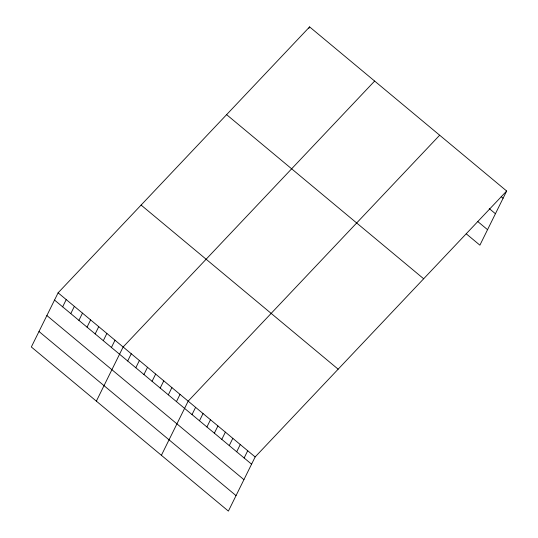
<?xml version="1.0" encoding="UTF-8"?>
<svg xmlns="http://www.w3.org/2000/svg" width="538" height="538" viewBox="0 0 538 538"><rect width="100%" height="100%" fill="white"/><g stroke="black" fill="none" stroke-linecap="round" stroke-linejoin="round"><path stroke-width="0.81" d="M58.104 292.827L31.338 346.983L228.388 511.1L255.153 456.944L506.661 191.017L309.612 26.9L58.104 292.827L255.153 456.944M62.657 306.828L66.228 299.599M70.787 313.6L74.358 306.364M78.911 320.372L82.489 313.136M87.042 327.138L90.613 319.908M95.172 333.91L98.743 326.674M103.296 340.682L106.874 333.446M111.427 347.447L115.004 340.218M96.363 401.14L123.128 346.99L374.636 81.056M127.681 360.991L131.259 353.755M135.811 367.757L139.389 360.527M308.893 28.346L309.612 26.9M143.942 374.529L147.513 367.299M152.066 381.301L155.643 374.065M160.196 388.066L163.774 380.837M168.327 394.838L171.898 387.609M176.451 401.61L180.028 394.374M161.393 455.303L188.159 401.146L439.667 135.22M192.026 414.576L195.603 407.347M199.47 420.777L203.048 413.547M206.915 426.977L210.486 419.748M214.359 433.177L217.93 425.948M221.804 439.378L225.375 432.149M229.249 445.578L232.819 438.349M236.693 451.779L240.264 444.543M244.138 457.979L247.709 450.743M506.661 191.017L479.896 245.173L466.251 233.808M501.228 196.7L503.091 198.253M489.23 208.569L495.437 213.734M477.623 221.421L487.549 229.686M226.612 114.655L423.662 278.771M141.097 205.072L338.153 369.189M54.526 300.063L251.582 464.18M46.873 315.544L243.929 479.661M38.992 331.495L236.041 495.619"/></g></svg>
